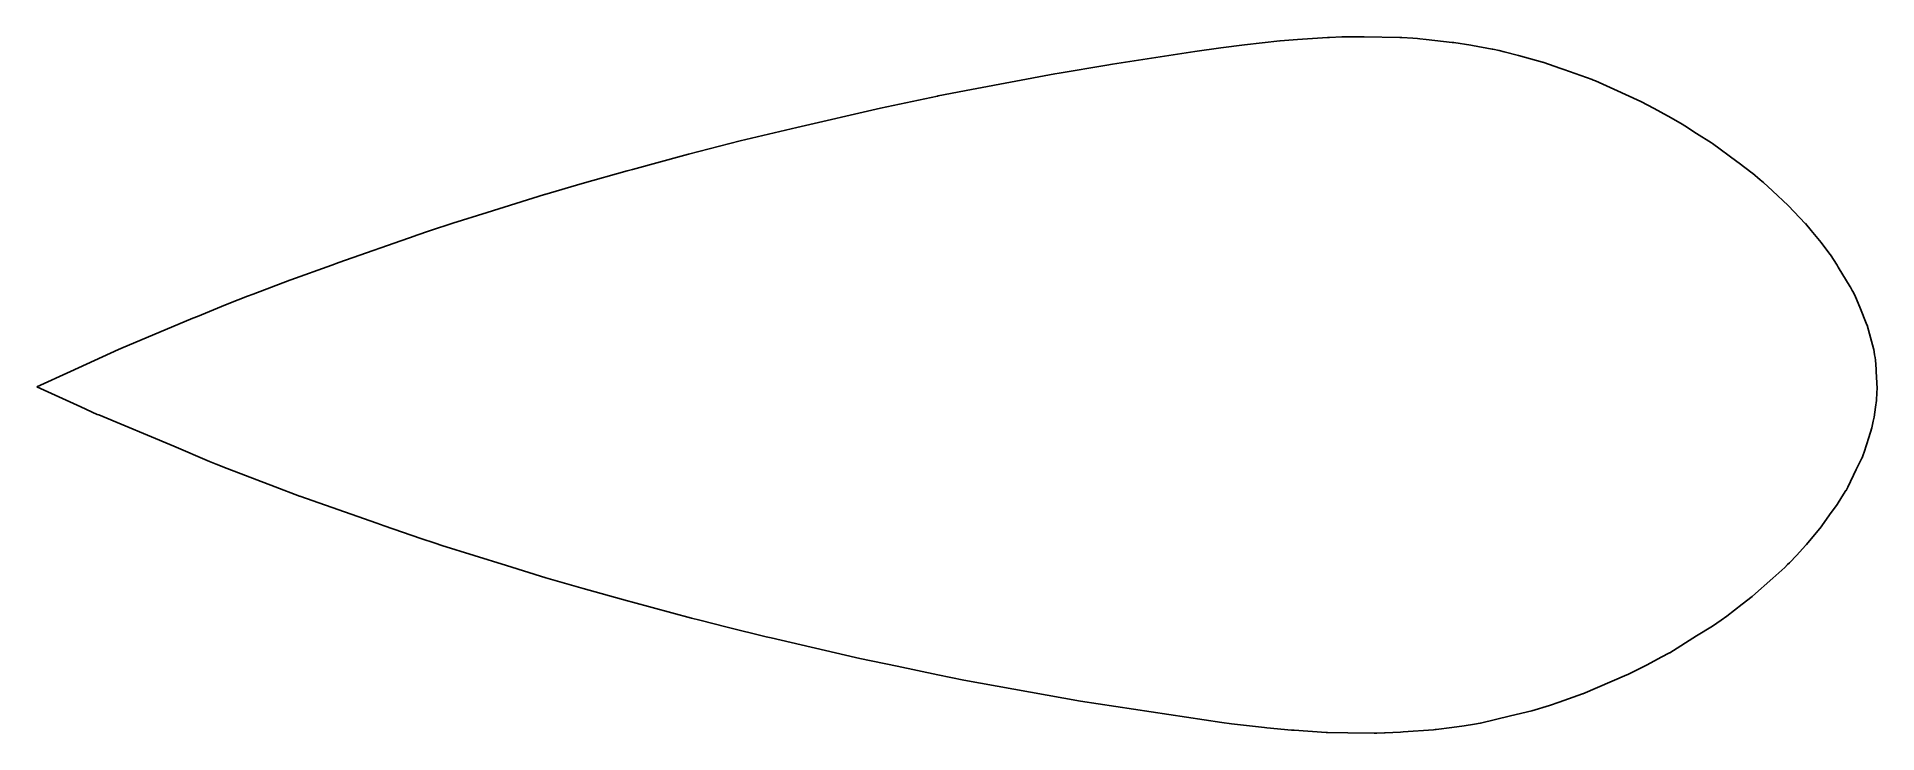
# Model space of a CAD drawing. Header units: metres. Extents: x -88 to 62, y -28 to 28.
import ezdxf

# ---------------------------------------------------------------- set-up
doc = ezdxf.new("R2010")
doc.units = ezdxf.units.M

msp = doc.modelspace()

# ---------------------------------------------------------------- linework, layer by layer
for p, q in [((6.83188, 27.206), (0.10063, 26.1702)), ((8.95287, 27.5123), (6.83188, 27.206)), ((10.882, 27.7407), (8.95287, 27.5123)), ((13.7475, 28.0757), (10.882, 27.7407)), ((13.7689, 28.0777), (13.7475, 28.0757)), ((15.183, 28.1786), (13.7689, 28.0777)), ((17.6219, 28.3481), (15.183, 28.1786)), ((17.799, 28.3555), (17.6219, 28.3481)), ((18.7937, 28.3878), (17.799, 28.3555)), ((18.8836, 28.3904), (18.7937, 28.3878)), ((20.4027, 28.3989), (18.8836, 28.3904)), ((20.6166, 28.3979), (20.4027, 28.3989)), ((23.542, 28.3358), (20.6166, 28.3979)), ((23.6802, 28.3293), (23.542, 28.3358)), ((24.5823, 28.2816), (23.6802, 28.3293)), ((24.975, 28.2537), (24.5823, 28.2816)), ((25.1727, 28.2376), (24.975, 28.2537)), ((25.6653, 28.1896), (25.1727, 28.2376)), ((27.7945, 27.9473), (25.6653, 28.1896)), ((27.936, 27.9288), (27.7945, 27.9473)), ((29.3179, 27.718), (27.936, 27.9288)), ((29.4529, 27.6944), (29.3179, 27.718)), ((31.0507, 27.3987), (29.4529, 27.6944)), ((31.1081, 27.3868), (31.0507, 27.3987)), ((31.6169, 27.2771), (31.1081, 27.3868)), ((32.0292, 27.1841), (31.6169, 27.2771)), ((33.1913, 26.8755), (32.0292, 27.1841)), ((-0.34248, 26.0987), (-4.24626, 25.4407)), ((0.10063, 26.1702), (-0.34248, 26.0987)), ((35.1558, 26.3399), (33.1913, 26.8755)), ((35.1983, 26.3269), (35.1558, 26.3399)), ((36.6563, 25.8215), (35.1983, 26.3269)), ((36.9055, 25.7334), (36.6563, 25.8215)), ((39.2049, 24.9097), (36.9055, 25.7334)), ((-11.3766, 24.1083), (-14.0866, 23.5816)), ((-4.58398, 25.3806), (-11.3766, 24.1083)), ((-4.24626, 25.4407), (-4.58398, 25.3806)), ((39.2312, 24.8991), (39.2049, 24.9097)), ((39.3991, 24.8317), (39.2312, 24.8991)), ((39.4669, 24.8042), (39.3991, 24.8317)), ((40.9636, 24.1281), (39.4669, 24.8042)), ((43.1691, 23.1263), (40.9636, 24.1281)), ((-18.8046, 22.5884), (-25.6187, 20.9962)), ((-18.7982, 22.5898), (-18.8046, 22.5884)), ((-14.1597, 23.5666), (-18.7982, 22.5898)), ((-14.0866, 23.5816), (-14.1597, 23.5666)), ((43.1826, 23.1196), (43.1691, 23.1263)), ((44.2638, 22.5518), (43.1826, 23.1196)), ((45.3528, 21.963), (44.2638, 22.5518)), ((45.442, 21.9124), (45.3528, 21.963)), ((46.5284, 21.2872), (45.442, 21.9124)), ((46.7664, 21.1456), (46.5284, 21.2872)), ((47.7118, 20.5318), (46.7664, 21.1456)), ((-30.229, 19.9184), (-34.4492, 18.8353)), ((-25.6187, 20.9962), (-30.229, 19.9184)), ((48.9432, 19.7506), (47.7118, 20.5318)), ((49.0022, 19.7103), (48.9432, 19.7506)), ((51.0042, 18.2421), (49.0022, 19.7103)), ((-34.7463, 18.7568), (-39.0186, 17.5874)), ((-34.4492, 18.8353), (-34.7463, 18.7568)), ((51.181, 18.1094), (51.0042, 18.2421)), ((52.2289, 17.3114), (51.181, 18.1094)), ((-39.4364, 17.4725), (-43.118, 16.4324)), ((-39.0186, 17.5874), (-39.4364, 17.4725)), ((52.2617, 17.2845), (52.2289, 17.3114)), ((52.9117, 16.741), (52.2617, 17.2845)), ((53.1711, 16.5209), (52.9117, 16.741)), ((53.8955, 15.8457), (53.1711, 16.5209)), ((-46.185, 15.5371), (-50.8441, 14.0847)), ((-46.1584, 15.5451), (-46.185, 15.5371)), ((-43.118, 16.4324), (-46.1584, 15.5451)), ((55.1761, 14.6597), (53.8955, 15.8457)), ((-50.8441, 14.0847), (-53.6543, 13.2067)), ((55.1878, 14.648), (55.1761, 14.6597)), ((55.677, 14.131), (55.1878, 14.648)), ((56.5736, 13.1838), (55.677, 14.131)), ((-56.7223, 12.1936), (-62.9343, 10.0015)), ((-56.6584, 12.2151), (-56.7223, 12.1936)), ((-55.4783, 12.6059), (-56.6584, 12.2151)), ((-53.6543, 13.2067), (-55.4783, 12.6059)), ((56.5839, 13.1722), (56.5736, 13.1838)), ((57.0544, 12.6125), (56.5839, 13.1722)), ((57.8663, 11.6395), (57.0544, 12.6125)), ((58.0984, 11.3329), (57.8663, 11.6395)), ((58.602, 10.6552), (58.0984, 11.3329)), ((58.6212, 10.6285), (58.602, 10.6552)), ((59.17, 9.77988), (58.6212, 10.6285)), ((-63.5109, 9.79695), (-66.8525, 8.6021)), ((-62.9343, 10.0015), (-63.5109, 9.79695)), ((59.2606, 9.63681), (59.17, 9.77988)), ((60.2453, 8.03282), (59.2606, 9.63681)), ((-66.9443, 8.56766), (-69.9159, 7.43202)), ((-66.8525, 8.6021), (-66.9443, 8.56766)), ((60.2671, 7.99286), (60.2453, 8.03282)), ((60.433, 7.68178), (60.2671, 7.99286)), ((60.4444, 7.65952), (60.433, 7.68178)), ((60.6132, 7.3262), (60.4444, 7.65952)), ((-72.1909, 6.54497), (-74.4731, 5.61191)), ((-71.1488, 6.95709), (-72.1909, 6.54497)), ((-70.3789, 7.25563), (-71.1488, 6.95709)), ((-69.9159, 7.43202), (-70.3789, 7.25563)), ((60.663, 7.22548), (60.6132, 7.3262)), ((60.6692, 7.21257), (60.663, 7.22548)), ((61.0203, 6.3732), (60.6692, 7.21257)), ((61.6057, 4.93474), (61.0203, 6.3732)), ((-74.8356, 5.46243), (-80.7081, 2.99347)), ((-74.4731, 5.61191), (-74.8356, 5.46243)), ((61.6136, 4.91151), (61.6057, 4.93474)), ((61.8137, 4.19426), (61.6136, 4.91151)), ((62.1301, 3.01105), (61.8137, 4.19426)), ((62.1493, 2.9149), (62.1301, 3.01105)), ((-80.9144, 2.90379), (-84.8089, 1.1187)), ((-80.7081, 2.99347), (-80.9144, 2.90379)), ((62.224, 2.50862), (62.1493, 2.9149)), ((62.2293, 2.4787), (62.224, 2.50862)), ((62.2669, 2.2549), (62.2293, 2.4787)), ((62.2692, 2.24007), (62.2669, 2.2549)), ((62.2943, 2.07387), (62.2692, 2.24007)), ((62.3439, 1.28186), (62.2943, 2.07387)), ((-84.8089, 1.1187), (-87.5599, -0.11781)), ((62.3534, 1.12698), (62.3439, 1.28186)), ((62.4365, -0.25378), (62.3534, 1.12698)), ((-87.5599, -0.11781), (-83.9664, -1.75331)), ((62.3042, -1.78481), (62.3795, -1.24361)), ((62.3795, -1.24361), (62.4172, -0.59143)), ((62.4172, -0.59143), (62.4364, -0.2549)), ((62.4364, -0.2549), (62.4365, -0.25378)), ((-83.9664, -1.75331), (-82.6297, -2.36871)), ((-82.6297, -2.36871), (-82.5145, -2.41995)), ((-82.5145, -2.41995), (-76.4027, -4.97017)), ((62.0028, -3.46677), (62.1167, -2.93597)), ((62.1167, -2.93597), (62.1889, -2.60529)), ((62.1889, -2.60529), (62.1894, -2.60297)), ((62.1894, -2.60297), (62.3042, -1.78481)), ((61.3821, -5.45976), (61.7586, -4.24478)), ((61.7586, -4.24478), (62.0003, -3.47662)), ((62.0003, -3.47662), (62.0028, -3.46677)), ((-76.4027, -4.97017), (-73.484, -6.21786)), ((60.7348, -6.85019), (61.1925, -5.94048)), ((61.1925, -5.94048), (61.2003, -5.92143)), ((61.2003, -5.92143), (61.2948, -5.67879)), ((61.2948, -5.67879), (61.3821, -5.45976)), ((-73.484, -6.21786), (-73.3439, -6.27402)), ((-73.3439, -6.27402), (-72.9393, -6.43359)), ((-72.9393, -6.43359), (-72.056, -6.78642)), ((-72.056, -6.78642), (-68.1332, -8.28108)), ((60.0368, -8.31247), (60.7348, -6.85019)), ((-68.1332, -8.28108), (-66.1573, -9.03114)), ((59.2623, -9.59119), (59.6992, -8.88342)), ((59.6992, -8.88342), (59.8911, -8.56981)), ((59.8911, -8.56981), (59.8961, -8.5612)), ((59.8961, -8.5612), (60.0368, -8.31247)), ((-66.1573, -9.03114), (-66.1148, -9.04678)), ((-66.1148, -9.04678), (-59.8399, -11.242)), ((58.5599, -10.5548), (59.1843, -9.71173)), ((59.1843, -9.71173), (59.2623, -9.59119)), ((-59.8399, -11.242), (-59.2508, -11.4474)), ((-59.2508, -11.4474), (-56.2681, -12.4863)), ((56.6675, -12.9699), (57.8625, -11.5376)), ((57.8625, -11.5376), (57.9214, -11.4628)), ((57.9214, -11.4628), (58.5599, -10.5548)), ((-56.2681, -12.4863), (-55.0808, -12.8757)), ((-55.0808, -12.8757), (-54.5615, -13.046)), ((-54.5615, -13.046), (-49.2773, -14.6862)), ((55.8819, -13.8383), (56.5886, -13.0602)), ((56.5886, -13.0602), (56.6675, -12.9699)), ((-49.2773, -14.6862), (-46.0791, -15.6803)), ((53.9209, -15.7256), (54.9011, -14.8433)), ((54.9011, -14.8433), (55.135, -14.6111)), ((55.135, -14.6111), (55.2805, -14.4668)), ((55.2805, -14.4668), (55.8819, -13.8383)), ((-46.0791, -15.6803), (-46.0631, -15.685)), ((-46.0631, -15.685), (-43.0208, -16.564)), ((52.2664, -17.1975), (53.9209, -15.7256)), ((-43.0208, -16.564), (-39.4139, -17.572)), ((-39.4139, -17.572), (-39.0008, -17.6844)), ((-39.0008, -17.6844), (-34.1991, -18.9786)), ((50.1841, -18.8039), (51.4384, -17.8417)), ((51.4384, -17.8417), (52.2384, -17.2205)), ((52.2384, -17.2205), (52.2664, -17.1975)), ((-34.1991, -18.9786), (-33.5274, -19.1532)), ((-33.5274, -19.1532), (-31.2823, -19.7201)), ((49.0259, -19.6183), (49.7141, -19.1346)), ((49.7141, -19.1346), (50.1841, -18.8039)), ((-31.2823, -19.7201), (-28.1093, -20.4923)), ((-28.1093, -20.4923), (-27.6967, -20.5907)), ((-27.6967, -20.5907), (-20.8465, -22.1717)), ((45.5367, -21.7888), (47.7225, -20.4251)), ((47.7225, -20.4251), (49.0231, -19.6202)), ((49.0231, -19.6202), (49.0259, -19.6183)), ((-20.8465, -22.1717), (-20.4896, -22.2509)), ((-20.4896, -22.2509), (-17.4518, -22.8822)), ((43.694, -22.7861), (44.8421, -22.1629)), ((44.8421, -22.1629), (45.5115, -21.8031)), ((45.5115, -21.8031), (45.5367, -21.7888)), ((-17.4518, -22.8822), (-14.1278, -23.598)), ((-14.1278, -23.598), (-12.0175, -24.0164)), ((40.8251, -24.1044), (42.0381, -23.5982)), ((42.0381, -23.5982), (42.1243, -23.5578)), ((42.1243, -23.5578), (42.8671, -23.1863)), ((42.8671, -23.1863), (43.694, -22.7861)), ((-12.0175, -24.0164), (-2.48738, -25.7477)), ((36.5221, -25.8313), (37.6529, -25.423)), ((37.6529, -25.423), (38.4265, -25.1445)), ((38.4265, -25.1445), (38.4334, -25.1419)), ((38.4334, -25.1419), (40.8251, -24.1044)), ((-2.48738, -25.7477), (9.02704, -27.4877)), ((30.0932, -27.5225), (32.5494, -26.9414)), ((32.5494, -26.9414), (34.2786, -26.5316)), ((34.2786, -26.5316), (34.2812, -26.5308)), ((34.2812, -26.5308), (35.716, -26.0827)), ((35.716, -26.0827), (36.5221, -25.8313)), ((9.02704, -27.4877), (9.80542, -27.587)), ((9.80542, -27.587), (12.4982, -27.8978)), ((12.4982, -27.8978), (12.6899, -27.9184)), ((12.6899, -27.9184), (14.7063, -28.1002)), ((14.7063, -28.1002), (14.918, -28.1161)), ((14.918, -28.1161), (17.538, -28.287)), ((17.538, -28.287), (17.6407, -28.2917)), ((17.6407, -28.2917), (19.3033, -28.3274)), ((19.3033, -28.3274), (21.444, -28.3502)), ((21.444, -28.3502), (21.6552, -28.3461)), ((21.6552, -28.3461), (22.29, -28.3306)), ((22.29, -28.3306), (22.3312, -28.3295)), ((22.3312, -28.3295), (23.5802, -28.2607)), ((23.5802, -28.2607), (23.7888, -28.2481)), ((23.7888, -28.2481), (26.2675, -28.0683)), ((26.2675, -28.0683), (26.4224, -28.0541)), ((26.4224, -28.0541), (26.4865, -28.0473)), ((26.4865, -28.0473), (27.7608, -27.8757)), ((27.7608, -27.8757), (28.7666, -27.7498)), ((28.7666, -27.7498), (29.6098, -27.6056)), ((29.6098, -27.6056), (30.0882, -27.5234)), ((30.0882, -27.5234), (30.0932, -27.5225))]:
    msp.add_line(p, q)

doc.saveas('drawing.dxf')
